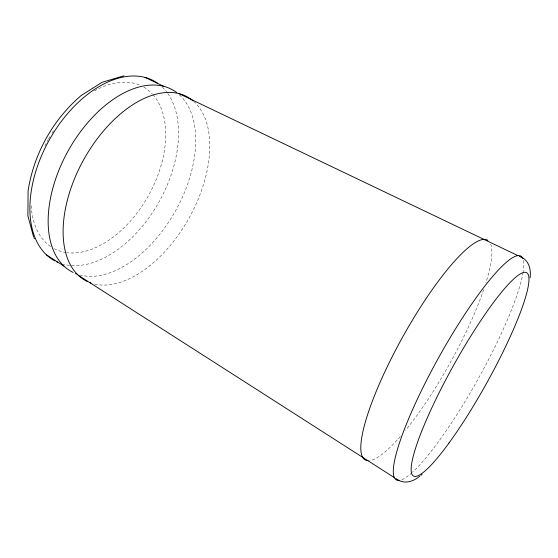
<?xml version="1.0" encoding="UTF-8"?>
<svg xmlns="http://www.w3.org/2000/svg" width="558" height="558" viewBox="0 0 558 558"><rect width="100%" height="100%" fill="white"/><g stroke="black" fill="none" stroke-linecap="round" stroke-linejoin="round"><path stroke-width="0.42" stroke-dasharray="2.79 2.09" d="M193.682 101.361A105.016 60.229 -60.9 0 1 189.497 217.257A105.016 60.229 -60.9 0 1 93.36 283.743M179.404 94.79A103.983 61.499 -60.9 0 1 176.105 209.822A103.983 61.499 -60.9 0 1 80.275 275.066M490.649 244.069A125.745 27.035 -60.9 0 1 485.899 282.878M483.653 289.735A125.745 27.035 -60.9 0 1 405.52 430.295M400.295 436.502A125.745 27.035 -60.9 0 1 369.675 460.622M523.495 260.488A128.047 22.439 -60.9 0 1 523.223 271.579M523.097 272.346A128.047 22.439 -60.9 0 1 479.099 377.236A128.047 22.439 -60.9 0 1 412.697 471.998M412.09 472.549A128.047 22.439 -60.9 0 1 400.923 479.978M162.336 87.139A102.714 63.012 -60.9 0 1 167.316 92.872M167.819 93.577A102.714 63.012 -60.9 0 1 155.689 207.604A102.714 63.012 -60.9 0 1 63.152 264.171M143.852 87.167A92.377 57.404 -60.9 0 1 152.313 93.953M152.892 94.588A92.377 57.404 -60.9 0 1 149.244 194.184A92.377 57.404 -60.9 0 1 66.988 252.655M66.137 252.537A92.377 57.404 -60.9 0 1 54.203 248.694M50.583 246.503A92.377 57.404 -60.9 0 1 31.109 204.054M44.94 145.882A92.377 57.404 -60.9 0 1 48.134 139.8M48.553 139.061A92.377 57.404 -60.9 0 1 50.262 136.089M52.054 133.146A92.377 57.404 -60.9 0 1 53.924 130.244M94.407 90.891A92.377 57.404 -60.9 0 1 140.079 85.262"/><path stroke-width="0.84" d="M123.939 75.797L102.051 82.305L80.98 95.669C52.71 119.942 33.696 154.168 28.074 191.01L27.9 215.925L33.592 236.99M421.046 475.346L422.085 474.398M419.881 476.127C412.836 482.014 403.56 484.721 395.838 478.443M145.08 77.416L163.696 86.316M178.93 93.598L517.831 255.578M519.289 256.394C528.775 259.449 531.279 268.872 530.1 277.884M46.551 254.936L63.926 266.061M78.148 275.164L394.38 477.641M33.975 237.896L34.526 238.719M90.982 283.018A105.016 60.229 -60.9 0 1 89.426 282.439M87.139 281.427A105.016 60.229 -60.9 0 1 85.869 155.856A105.016 60.229 -60.9 0 1 193.061 100.817M77.032 274.09A103.983 61.499 -60.9 0 1 75.449 273.49M73.119 272.45A103.983 61.499 -60.9 0 1 69.527 148.428A103.983 61.499 -60.9 0 1 176.809 92.628M368.147 460.692A125.745 27.035 -60.9 0 1 399.988 341.88A125.745 27.035 -60.9 0 1 487.901 240.4M399.668 480.285A128.047 22.439 -60.9 0 1 438.874 357.225A128.047 22.439 -60.9 0 1 522.923 258.591M57.718 262.274A102.714 63.012 -60.9 0 1 56.212 261.583M54.733 260.823A102.714 63.012 -60.9 0 1 50.408 137.979A102.714 63.012 -60.9 0 1 157.237 82.975M449.016 442.975A116.357 18.784 -60.9 0 0 528.224 274.571A116.357 18.784 -60.9 0 0 432.938 405.478A116.357 18.784 -60.9 0 0 449.016 442.975"/></g></svg>
